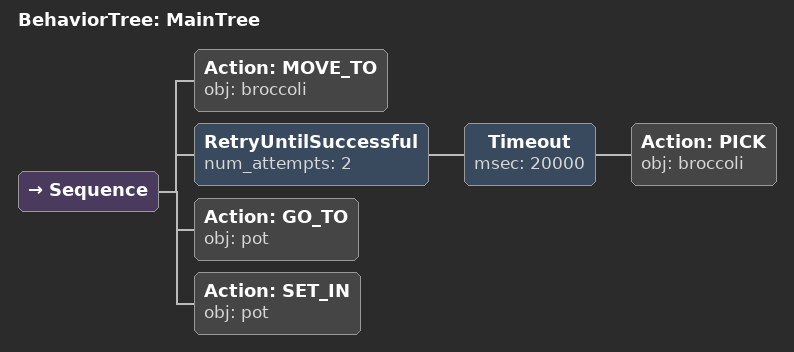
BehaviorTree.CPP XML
<root main_tree_to_execute="MainTree">
  <BehaviorTree ID="MainTree">
    <Sequence>
      <!-- Move to broccoli -->
      <Action ID="MOVE_TO" obj="broccoli" />
      <!-- Retry GRASP broccoli up to 2 attempts -->
      <RetryUntilSuccessful num_attempts="2">
        <!-- Timeout: GRASP broccoli within 20s -->
        <Timeout msec="20000">
          <!-- Grasp broccoli -->
          <Action ID="PICK" obj="broccoli" />
        </Timeout>
      </RetryUntilSuccessful>
      <!-- Pick broccoli -->
      <Action ID="GO_TO" obj="pot" />
      <!-- Go to pot -->
      <Action ID="SET_IN" obj="pot" />
    </Sequence>
  </BehaviorTree>
</root>
